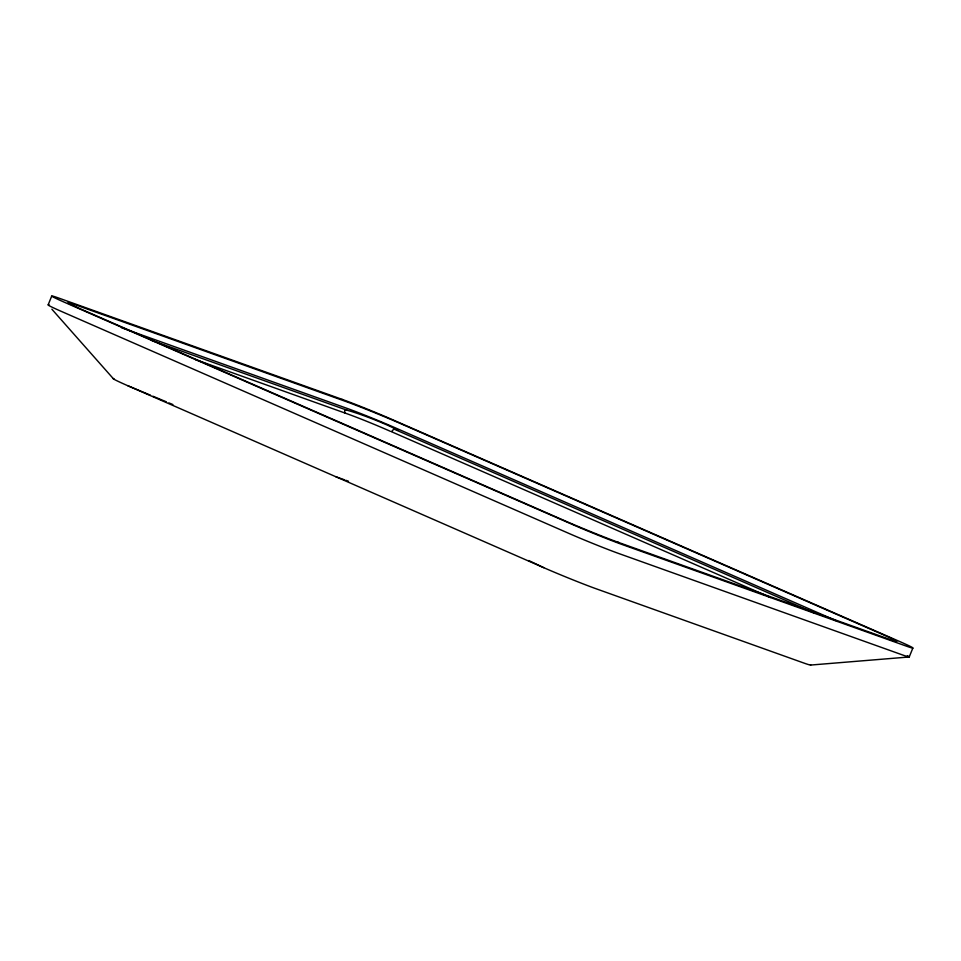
<?xml version="1.0" encoding="UTF-8"?>
<svg xmlns="http://www.w3.org/2000/svg" width="961" height="961" viewBox="0 0 961 961"><rect width="100%" height="100%" fill="white"/><g stroke="black" fill="none" stroke-linecap="round" stroke-linejoin="round"><path stroke-width="1.44" d="M48.338 304.373L51.594 296.396M909.406 656.519L912.662 648.543M810.603 665.06L909.226 656.976M151.802 340.47L346.008 409.866M345.744 409.782L347.005 410.167M121.47 327.725L346.801 408.281A36.53 1.213 22.2 0 1 394.25 427.381L837.776 621.395M195.251 359.486L347.137 413.807A36.037 1.574 22.4 0 1 390.202 431.237M617.755 542.16L888.601 638.993A42.284 1.405 22.2 0 0 881.537 633.984L399.692 423.212A42.284 1.405 22.2 0 0 344.759 401.097L76.027 305.033A42.284 1.405 22.2 0 0 83.09 310.031L564.948 520.814A42.284 1.405 22.2 0 0 617.695 542.136L619.22 542.689M335.809 476.716L344.254 479.731M345.672 480.236L348.483 481.245M113.866 378.634A40.542 1.345 22.2 0 0 127.849 385.745L150.372 395.151M153.027 396.268L166.265 401.794M168.92 402.911L172.896 404.569M814.111 612.89L393.614 428.93A3.844 2.306 -64.2 0 1 391.211 431.585L765.533 595.303M766.782 595.844L770.542 597.49M127.849 385.745L543.77 567.687A40.542 1.345 22.2 0 0 596.421 588.877L802.891 662.694A40.542 1.345 22.2 0 0 810.411 664.688M528.73 560.527L543.77 567.687M51.87 309.202L113.566 378.958M907.364 655.654A38.452 1.273 22.2 0 1 901.911 654.729L619.04 553.608A38.452 1.273 22.2 0 1 569.092 533.499L61.876 311.628A38.452 1.273 22.2 0 1 49.431 305.081M345.071 413.05A3.844 3.075 -70.3 0 1 345.023 409.542M347.197 410.263A36.506 3.376 21.6 0 1 398.407 430.372M341.96 399.308L59.089 298.186A38.452 1.273 22.2 0 0 65.516 302.739L572.732 524.61A38.452 1.273 22.2 0 0 622.668 544.707L905.538 645.84A38.452 1.273 22.2 0 0 899.124 641.287L391.908 419.416A38.452 1.273 22.2 0 0 341.96 399.308"/></g></svg>
